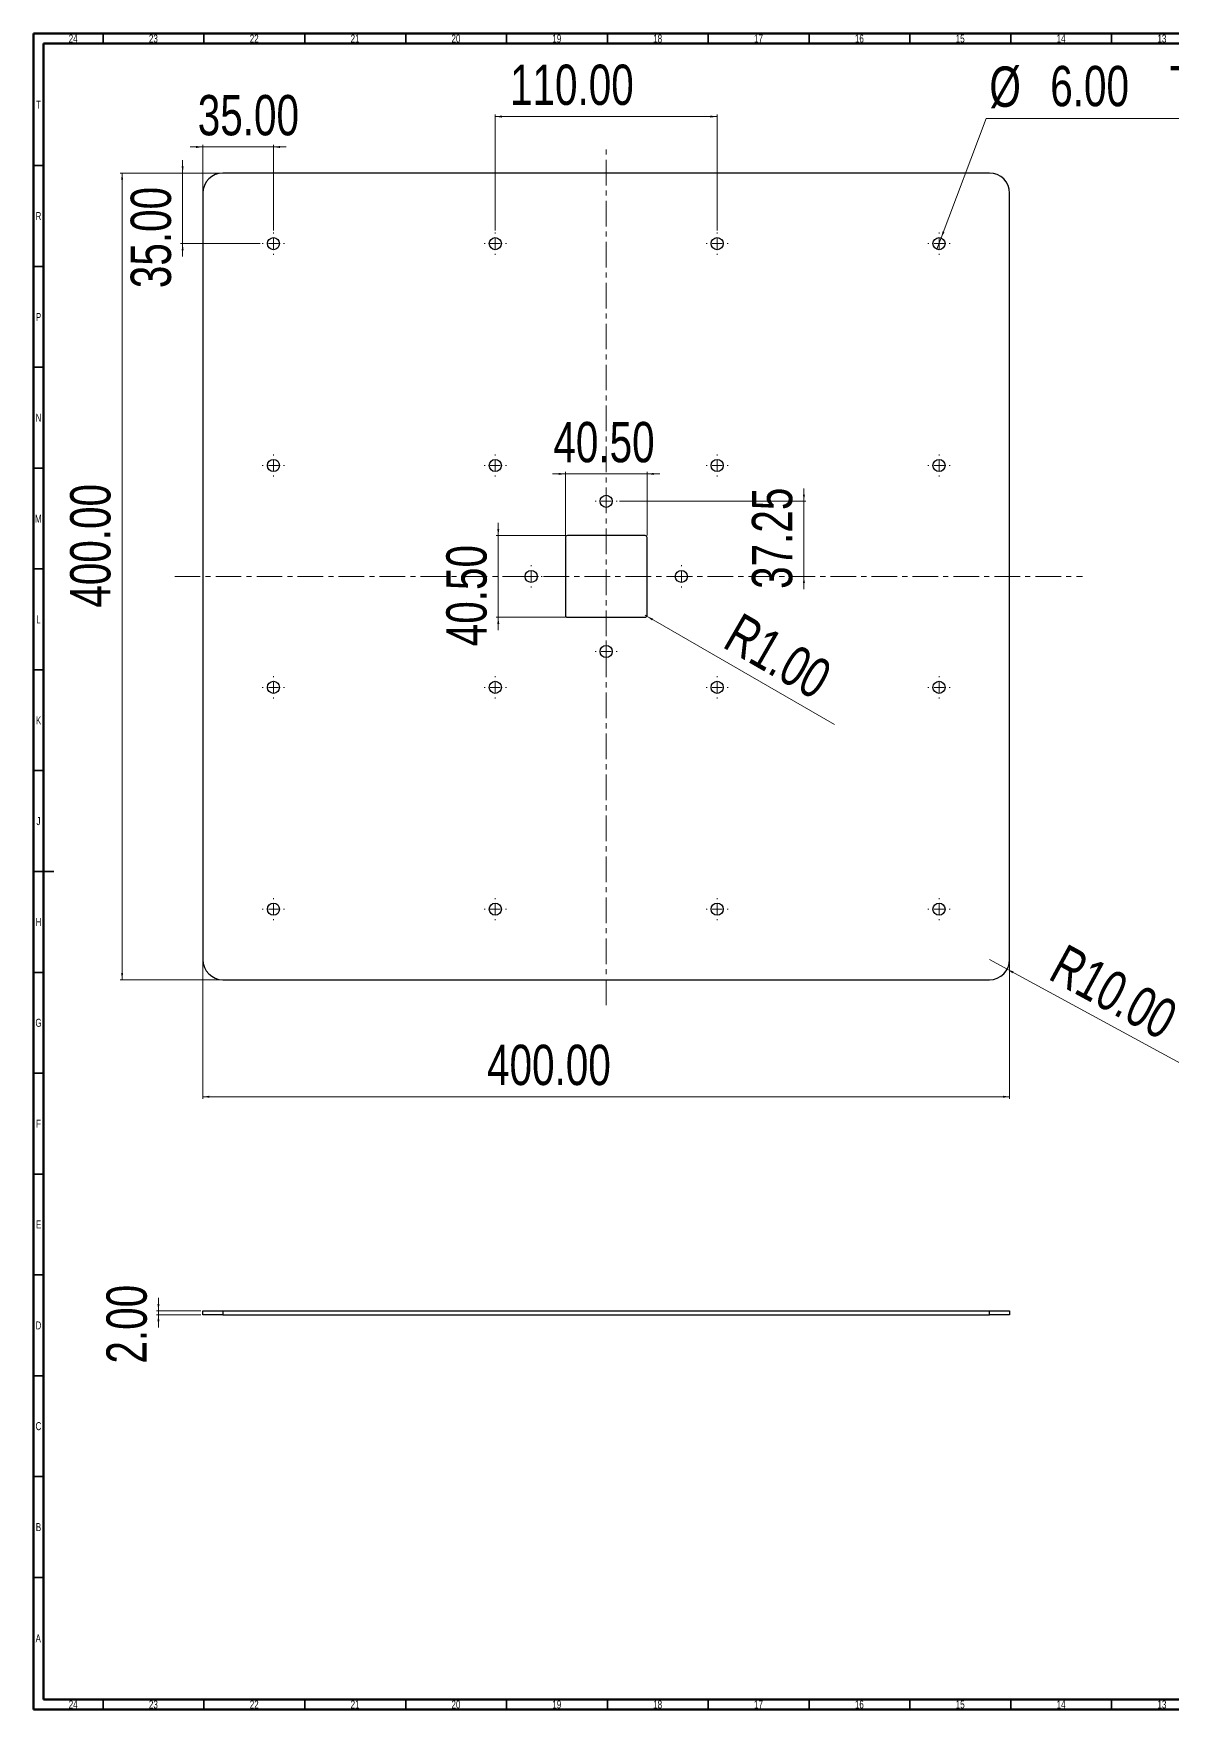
# Model space of a CAD drawing. Header units: millimetres. Extents: x 15 to 1184, y 5 to 836.
# Drawn here: x 15 to 580, y 5 to 836 of the extents above; entities that cross this region are included whole.
import ezdxf

# ---------------------------------------------------------------- set-up
doc = ezdxf.new("R2010")
doc.units = ezdxf.units.MM
doc.linetypes.add('CENTERX2', pattern=[20.32, 12.7, -2.54, 2.54, -2.54])
doc.styles.add('SLDTEXTSTYLE0', font='TXT', dxfattribs={"width": 0.75})
doc.dimstyles.new('SLDDIMSTYLE0', dxfattribs={"dimtxt": 20, "dimasz": 3.302, "dimexe": 0, "dimexo": 0.0625, "dimgap": 5, "dimtad": 1, "dimrnd": 1e-09, "dimzin": 4, "dimdsep": 46, "dimtxsty": 'SLDTEXTSTYLE0', "dimsah": 1, "dimcen": 0.09, "dimadec": 0, "dimazin": 1, "dimtfac": 1, "dimtmove": 0, "dimatfit": 0, "dimfxl": 0, "dimfrac": 2, "dimtolj": 1, "dimtzin": 12, "dimarcsym": 0})
doc.dimstyles.new('SLDDIMSTYLE1', dxfattribs={"dimtxt": 20, "dimasz": 3.302, "dimexe": 0, "dimexo": 0.0625, "dimgap": 5, "dimtad": 1, "dimrnd": 1e-09, "dimzin": 4, "dimdsep": 46, "dimtxsty": 'SLDTEXTSTYLE0', "dimsah": 1, "dimcen": 0.09, "dimadec": 0, "dimazin": 1, "dimtfac": 1, "dimtofl": 0, "dimtmove": 0, "dimatfit": 3, "dimfxl": 0, "dimfrac": 2, "dimtolj": 1, "dimtzin": 12, "dimarcsym": 0})
doc.dimstyles.new('SLDDIMSTYLE2', dxfattribs={"dimtxt": 20, "dimasz": 3.302, "dimexe": 0, "dimexo": 0.0625, "dimgap": 5, "dimtad": 1, "dimrnd": 1e-09, "dimzin": 4, "dimdsep": 46, "dimtxsty": 'SLDTEXTSTYLE0', "dimsah": 1, "dimcen": 0, "dimadec": 0, "dimazin": 1, "dimtfac": 1, "dimtofl": 0, "dimtmove": 0, "dimatfit": 3, "dimfxl": 0, "dimfrac": 2, "dimtolj": 1, "dimtzin": 12, "dimarcsym": 0})
doc.dimstyles.new('SLDDIMSTYLE3', dxfattribs={"dimtxt": 20, "dimasz": 3.302, "dimexe": 0, "dimexo": 0.0625, "dimgap": 5, "dimtad": 0, "dimtih": 1, "dimtoh": 1, "dimrnd": 1e-09, "dimzin": 4, "dimdsep": 46, "dimtxsty": 'SLDTEXTSTYLE0', "dimblk1": 'NONE', "dimsah": 1, "dimcen": 0, "dimadec": 0, "dimazin": 1, "dimtfac": 1, "dimtmove": 0, "dimatfit": 3, "dimldrblk": 'NONE', "dimfxl": 0, "dimfrac": 2, "dimtolj": 1, "dimtzin": 12, "dimarcsym": 0})
doc.dimstyles.new('SLDDIMSTYLE4', dxfattribs={"dimtxt": 20, "dimasz": 3.302, "dimexe": 0, "dimexo": 0.0625, "dimgap": 5, "dimtad": 1, "dimrnd": 1e-09, "dimzin": 12, "dimdsep": 46, "dimtxsty": 'SLDTEXTSTYLE0', "dimsah": 1, "dimcen": 0.09, "dimadec": 0, "dimazin": 3, "dimtfac": 1, "dimtmove": 0, "dimatfit": 0, "dimfxl": 0, "dimfrac": 2, "dimtolj": 1, "dimtzin": 12, "dimarcsym": 0})

# ---------------------------------------------------------------- blocks, each defined once
blk = doc.blocks.new('_D')
at = {"color": 7, "linetype": 'Continuous', "lineweight": 0}
for p, q in [((76.93, 202.74), (76.93, 209.09)), ((97.93, 202.74), (75.93, 202.74)), ((97.93, 200.74), (75.93, 200.74)), ((76.93, 202.74), (76.93, 200.74)), ((76.93, 200.74), (76.93, 194.39))]:
    blk.add_line(p, q, dxfattribs=at)
at = {"color": 7, "linetype": 'Continuous', "lineweight": 18}
for points in [[(76.93, 202.74), (77.43, 206.05), (76.42, 206.05)], [(76.93, 200.74), (76.42, 197.44), (77.43, 197.44)]]:
    blk.add_solid(points, dxfattribs=at)
at = {"color": 7, "linetype": 'Continuous', "lineweight": 18, "insert": (51.15, 176.51), "char_height": 20, "attachment_point": 1, "rotation": 90, "style": 'SLDTEXTSTYLE0'}
blk.add_mtext('2.00', dxfattribs=at)
blk = doc.blocks.new('_D_1')
at = {"color": 7, "linetype": 'Continuous', "lineweight": 0}
for p, q in [((107.93, 766.82), (57.93, 766.82)), ((58.93, 766.82), (58.93, 366.82)), ((107.93, 366.82), (57.93, 366.82))]:
    blk.add_line(p, q, dxfattribs=at)
at = {"color": 7, "linetype": 'Continuous', "lineweight": 18}
for points in [[(58.93, 766.82), (58.42, 763.51), (59.43, 763.51)], [(58.93, 366.82), (59.43, 370.12), (58.42, 370.12)]]:
    blk.add_solid(points, dxfattribs=at)
at = {"color": 7, "linetype": 'Continuous', "lineweight": 18, "insert": (33.15, 551.3), "char_height": 20, "attachment_point": 1, "rotation": 90, "style": 'SLDTEXTSTYLE0'}
blk.add_mtext('400.00', dxfattribs=at)
blk = doc.blocks.new('_D_2')
at = {"color": 7, "linetype": 'Continuous', "lineweight": 0}
for p, q in [((98.93, 375.82), (98.93, 307.82)), ((498.93, 375.82), (498.93, 307.82)), ((98.93, 308.82), (498.93, 308.82))]:
    blk.add_line(p, q, dxfattribs=at)
at = {"color": 7, "linetype": 'Continuous', "lineweight": 18}
for points in [[(98.93, 308.82), (102.23, 308.31), (102.23, 309.32)], [(498.93, 308.82), (495.62, 309.32), (495.62, 308.31)]]:
    blk.add_solid(points, dxfattribs=at)
at = {"color": 7, "linetype": 'Continuous', "lineweight": 18, "insert": (239.85, 334.6), "char_height": 20, "attachment_point": 1, "style": 'SLDTEXTSTYLE0'}
blk.add_mtext('400.00', dxfattribs=at)
blk = doc.blocks.new('_D_3')
at = {"color": 7, "linetype": 'Continuous', "lineweight": 0}
for q in [(488.93, 376.82), (587.43, 323.24)]:
    blk.add_line((497.71, 372.04), q, dxfattribs=at)
at = {"color": 7, "linetype": 'Continuous', "lineweight": 18}
blk.add_solid([(497.71, 372.04), (500.37, 370.01), (500.86, 370.91)], dxfattribs=at)
at = {"color": 7, "linetype": 'Continuous', "lineweight": 18, "insert": (526.93, 385.08), "char_height": 20, "attachment_point": 1, "rotation": 331.46, "style": 'SLDTEXTSTYLE0'}
blk.add_mtext('R10.00', dxfattribs=at)
blk = doc.blocks.new('_D_4')
at = {"color": 7, "linetype": 'Continuous', "lineweight": 0}
for p, q in [((98.93, 779.74), (92.58, 779.74)), ((98.93, 757.82), (98.93, 780.74)), ((133.93, 779.74), (98.93, 779.74)), ((133.93, 738.32), (133.93, 780.74)), ((133.93, 779.74), (140.28, 779.74))]:
    blk.add_line(p, q, dxfattribs=at)
at = {"color": 7, "linetype": 'Continuous', "lineweight": 18}
for points in [[(98.93, 779.74), (95.62, 780.25), (95.62, 779.23)], [(133.93, 779.74), (137.23, 779.23), (137.23, 780.25)]]:
    blk.add_solid(points, dxfattribs=at)
at = {"color": 7, "linetype": 'Continuous', "lineweight": 18, "insert": (96.43, 805.52), "char_height": 20, "attachment_point": 1, "style": 'SLDTEXTSTYLE0'}
blk.add_mtext('35.00', dxfattribs=at)
blk = doc.blocks.new('_D_5')
at = {"color": 7, "linetype": 'Continuous', "lineweight": 0}
for p, q in [((88.93, 766.82), (88.93, 773.17)), ((107.93, 766.82), (87.93, 766.82)), ((88.93, 731.82), (88.93, 766.82)), ((127.43, 731.82), (87.93, 731.82)), ((88.93, 731.82), (88.93, 725.47))]:
    blk.add_line(p, q, dxfattribs=at)
at = {"color": 7, "linetype": 'Continuous', "lineweight": 18}
for points in [[(88.93, 766.82), (89.43, 770.12), (88.42, 770.12)], [(88.93, 731.82), (88.42, 728.51), (89.43, 728.51)]]:
    blk.add_solid(points, dxfattribs=at)
at = {"color": 7, "linetype": 'Continuous', "lineweight": 18, "insert": (63.15, 709.74), "char_height": 20, "attachment_point": 1, "rotation": 90, "style": 'SLDTEXTSTYLE0'}
blk.add_mtext('35.00', dxfattribs=at)
blk = doc.blocks.new('_D_6')
at = {"color": 7, "linetype": 'Continuous', "lineweight": 0}
for p, q in [((243.93, 738.32), (243.93, 795.82)), ((243.93, 794.82), (353.93, 794.82)), ((353.93, 738.32), (353.93, 795.82))]:
    blk.add_line(p, q, dxfattribs=at)
at = {"color": 7, "linetype": 'Continuous', "lineweight": 18}
for points in [[(243.93, 794.82), (247.23, 794.31), (247.23, 795.32)], [(353.93, 794.82), (350.62, 795.32), (350.62, 794.31)]]:
    blk.add_solid(points, dxfattribs=at)
at = {"color": 7, "linetype": 'Continuous', "lineweight": 18, "insert": (251.22, 820.6), "char_height": 20, "attachment_point": 1, "style": 'SLDTEXTSTYLE0'}
blk.add_mtext('110.00', dxfattribs=at)
blk = doc.blocks.new('_D_7')
at = {"color": 7, "linetype": 'Continuous', "lineweight": 0}
for p, q in [((464.98, 734.62), (487.31, 793.86)), ((487.31, 793.86), (641.43, 793.86)), ((462.87, 729.01), (464.98, 734.62))]:
    blk.add_line(p, q, dxfattribs=at)
at = {"color": 7, "linetype": 'Continuous', "lineweight": 18}
blk.add_solid([(464.98, 734.62), (466.62, 737.53), (465.67, 737.89)], dxfattribs=at)
at = {"color": 7, "linetype": 'Continuous', "lineweight": 18, "char_height": 20, "attachment_point": 1, "style": 'SLDTEXTSTYLE0'}
for s, insert in [('%%c', (488.9, 819.65)), ('6.00', (519.06, 819.95)), ('THRU', (578.29, 819.95))]:
    blk.add_mtext(s, dxfattribs=dict(at, insert=insert))
blk = doc.blocks.new('_None')
blk = doc.blocks.new('_D_8')
at = {"color": 7, "linetype": 'Continuous', "lineweight": 0}
for q in [(318.18, 547.57), (412.03, 493.38)]:
    blk.add_line((319.04, 547.07), q, dxfattribs=at)
at = {"color": 7, "linetype": 'Continuous', "lineweight": 18}
blk.add_solid([(319.04, 547.07), (321.65, 544.98), (322.16, 545.86)], dxfattribs=at)
at = {"color": 7, "linetype": 'Continuous', "lineweight": 18, "insert": (365.93, 549.38), "char_height": 20, "attachment_point": 1, "rotation": 330, "style": 'SLDTEXTSTYLE0'}
blk.add_mtext('R1.00', dxfattribs=at)
blk = doc.blocks.new('_D_9')
at = {"color": 7, "linetype": 'Continuous', "lineweight": 0}
for p, q in [((278.68, 617.64), (272.33, 617.64)), ((278.68, 587.07), (278.68, 618.64)), ((278.68, 617.64), (319.18, 617.64)), ((319.18, 587.07), (319.18, 618.64)), ((319.18, 617.64), (325.53, 617.64))]:
    blk.add_line(p, q, dxfattribs=at)
at = {"color": 7, "linetype": 'Continuous', "lineweight": 18}
for points in [[(278.68, 617.64), (275.37, 618.15), (275.37, 617.13)], [(319.18, 617.64), (322.48, 617.13), (322.48, 618.15)]]:
    blk.add_solid(points, dxfattribs=at)
at = {"color": 7, "linetype": 'Continuous', "lineweight": 18, "insert": (272.72, 643.42), "char_height": 20, "attachment_point": 1, "style": 'SLDTEXTSTYLE0'}
blk.add_mtext('40.50', dxfattribs=at)
blk = doc.blocks.new('_D_10')
at = {"color": 7, "linetype": 'Continuous', "lineweight": 0}
for p, q in [((245.4, 587.07), (245.4, 593.42)), ((278.68, 587.07), (244.4, 587.07)), ((245.4, 587.07), (245.4, 546.57)), ((278.68, 546.57), (244.4, 546.57)), ((245.4, 546.57), (245.4, 540.22))]:
    blk.add_line(p, q, dxfattribs=at)
at = {"color": 7, "linetype": 'Continuous', "lineweight": 18}
for points in [[(245.4, 587.07), (245.91, 590.37), (244.89, 590.37)], [(245.4, 546.57), (244.89, 543.26), (245.91, 543.26)]]:
    blk.add_solid(points, dxfattribs=at)
at = {"color": 7, "linetype": 'Continuous', "lineweight": 18, "insert": (219.62, 532.19), "char_height": 20, "attachment_point": 1, "rotation": 90, "style": 'SLDTEXTSTYLE0'}
blk.add_mtext('40.50', dxfattribs=at)
blk = doc.blocks.new('_D_11')
at = {"color": 7, "linetype": 'Continuous', "lineweight": 0}
for p, q in [((396.93, 604.07), (396.93, 610.42)), ((305.43, 604.07), (397.93, 604.07)), ((396.93, 604.07), (396.93, 566.82)), ((396.93, 566.82), (396.93, 560.47))]:
    blk.add_line(p, q, dxfattribs=at)
at = {"color": 7, "linetype": 'Continuous', "lineweight": 18}
for points in [[(396.93, 604.07), (397.44, 607.37), (396.42, 607.37)], [(396.93, 566.82), (396.42, 563.51), (397.44, 563.51)]]:
    blk.add_solid(points, dxfattribs=at)
at = {"color": 7, "linetype": 'Continuous', "lineweight": 18, "insert": (371.15, 560.63), "char_height": 20, "attachment_point": 1, "rotation": 90, "style": 'SLDTEXTSTYLE0'}
blk.add_mtext('37.25', dxfattribs=at)
blk = doc.blocks.new('SW_CENTERMARKSYMBOL_0')
at = {"color": 0, "linetype": 'Continuous', "lineweight": 18}
for p, q in [((-5, 0), (-5.5, 0)), ((0, 0), (-2.5, 0)), ((0, 5), (0, 5.5)), ((0, 0), (0, 2.5)), ((0, 0), (0, -2.5)), ((0, 0), (2.5, 0)), ((5, 0), (5.5, 0)), ((0, -5), (0, -5.5))]:
    blk.add_line(p, q, dxfattribs=at)
blk = doc.blocks.new('SW_CENTERMARKSYMBOL_1')
at = {"color": 0, "linetype": 'Continuous', "lineweight": 18}
for p, q in [((-5, 0), (-5.5, 0)), ((0, 0), (-2.5, 0)), ((0, 5), (0, 5.5)), ((0, 0), (0, 2.5)), ((0, 0), (0, -2.5)), ((0, 0), (2.5, 0)), ((5, 0), (5.5, 0)), ((0, -5), (0, -5.5))]:
    blk.add_line(p, q, dxfattribs=at)
blk = doc.blocks.new('SW_CENTERMARKSYMBOL_2')
at = {"color": 0, "linetype": 'Continuous', "lineweight": 18}
for p, q in [((-5, 0), (-5.5, 0)), ((0, 0), (-2.5, 0)), ((0, 5), (0, 5.5)), ((0, 0), (0, 2.5)), ((0, 0), (0, -2.5)), ((0, 0), (2.5, 0)), ((5, 0), (5.5, 0)), ((0, -5), (0, -5.5))]:
    blk.add_line(p, q, dxfattribs=at)
blk = doc.blocks.new('SW_CENTERMARKSYMBOL_3')
at = {"color": 0, "linetype": 'Continuous', "lineweight": 18}
for p, q in [((-5, 0), (-5.5, 0)), ((0, 0), (-2.5, 0)), ((0, 5), (0, 5.5)), ((0, 0), (0, 2.5)), ((0, 0), (0, -2.5)), ((0, 0), (2.5, 0)), ((5, 0), (5.5, 0)), ((0, -5), (0, -5.5))]:
    blk.add_line(p, q, dxfattribs=at)
blk = doc.blocks.new('SW_CENTERMARKSYMBOL_4')
at = {"color": 0, "linetype": 'Continuous', "lineweight": 18}
for p, q in [((-5, 0), (-5.5, 0)), ((0, 0), (-2.5, 0)), ((0, 5), (0, 5.5)), ((0, 0), (0, 2.5)), ((0, 0), (0, -2.5)), ((0, 0), (2.5, 0)), ((5, 0), (5.5, 0)), ((0, -5), (0, -5.5))]:
    blk.add_line(p, q, dxfattribs=at)
blk = doc.blocks.new('SW_CENTERMARKSYMBOL_5')
at = {"color": 0, "linetype": 'Continuous', "lineweight": 18}
for p, q in [((-5, 0), (-5.5, 0)), ((0, 0), (-2.5, 0)), ((0, 5), (0, 5.5)), ((0, 0), (0, 2.5)), ((0, 0), (0, -2.5)), ((0, 0), (2.5, 0)), ((5, 0), (5.5, 0)), ((0, -5), (0, -5.5))]:
    blk.add_line(p, q, dxfattribs=at)
blk = doc.blocks.new('SW_CENTERMARKSYMBOL_6')
at = {"color": 0, "linetype": 'Continuous', "lineweight": 18}
for p, q in [((-5, 0), (-5.5, 0)), ((0, 0), (-2.5, 0)), ((0, 5), (0, 5.5)), ((0, 0), (0, 2.5)), ((0, 0), (0, -2.5)), ((0, 0), (2.5, 0)), ((5, 0), (5.5, 0)), ((0, -5), (0, -5.5))]:
    blk.add_line(p, q, dxfattribs=at)
blk = doc.blocks.new('SW_CENTERMARKSYMBOL_7')
at = {"color": 0, "linetype": 'Continuous', "lineweight": 18}
for p, q in [((-5, 0), (-5.5, 0)), ((0, 0), (-2.5, 0)), ((0, 5), (0, 5.5)), ((0, 0), (0, 2.5)), ((0, 0), (0, -2.5)), ((0, 0), (2.5, 0)), ((5, 0), (5.5, 0)), ((0, -5), (0, -5.5))]:
    blk.add_line(p, q, dxfattribs=at)
blk = doc.blocks.new('SW_CENTERMARKSYMBOL_8')
at = {"color": 0, "linetype": 'Continuous', "lineweight": 18}
for p, q in [((-5, 0), (-5.5, 0)), ((0, 0), (-2.5, 0)), ((0, 5), (0, 5.5)), ((0, 0), (0, 2.5)), ((0, 0), (0, -2.5)), ((0, 0), (2.5, 0)), ((5, 0), (5.5, 0)), ((0, -5), (0, -5.5))]:
    blk.add_line(p, q, dxfattribs=at)
blk = doc.blocks.new('SW_CENTERMARKSYMBOL_9')
at = {"color": 0, "linetype": 'Continuous', "lineweight": 18}
for p, q in [((-5, 0), (-5.5, 0)), ((0, 0), (-2.5, 0)), ((0, 5), (0, 5.5)), ((0, 0), (0, 2.5)), ((0, 0), (0, -2.5)), ((0, 0), (2.5, 0)), ((5, 0), (5.5, 0)), ((0, -5), (0, -5.5))]:
    blk.add_line(p, q, dxfattribs=at)
blk = doc.blocks.new('SW_CENTERMARKSYMBOL_10')
at = {"color": 0, "linetype": 'Continuous', "lineweight": 18}
for p, q in [((-5, 0), (-5.5, 0)), ((0, 0), (-2.5, 0)), ((0, 5), (0, 5.5)), ((0, 0), (0, 2.5)), ((0, 0), (0, -2.5)), ((0, 0), (2.5, 0)), ((5, 0), (5.5, 0)), ((0, -5), (0, -5.5))]:
    blk.add_line(p, q, dxfattribs=at)
blk = doc.blocks.new('SW_CENTERMARKSYMBOL_11')
at = {"color": 0, "linetype": 'Continuous', "lineweight": 18}
for p, q in [((-5, 0), (-5.5, 0)), ((0, 0), (-2.5, 0)), ((0, 5), (0, 5.5)), ((0, 0), (0, 2.5)), ((0, 0), (0, -2.5)), ((0, 0), (2.5, 0)), ((5, 0), (5.5, 0)), ((0, -5), (0, -5.5))]:
    blk.add_line(p, q, dxfattribs=at)
blk = doc.blocks.new('SW_CENTERMARKSYMBOL_12')
at = {"color": 0, "linetype": 'Continuous', "lineweight": 18}
for p, q in [((-5, 0), (-5.5, 0)), ((0, 0), (-2.5, 0)), ((0, 5), (0, 5.5)), ((0, 0), (0, 2.5)), ((0, 0), (0, -2.5)), ((0, 0), (2.5, 0)), ((5, 0), (5.5, 0)), ((0, -5), (0, -5.5))]:
    blk.add_line(p, q, dxfattribs=at)
blk = doc.blocks.new('SW_CENTERMARKSYMBOL_13')
at = {"color": 0, "linetype": 'Continuous', "lineweight": 18}
for p, q in [((-5, 0), (-5.5, 0)), ((0, 0), (-2.5, 0)), ((0, 5), (0, 5.5)), ((0, 0), (0, 2.5)), ((0, 0), (0, -2.5)), ((0, 0), (2.5, 0)), ((5, 0), (5.5, 0)), ((0, -5), (0, -5.5))]:
    blk.add_line(p, q, dxfattribs=at)
blk = doc.blocks.new('SW_CENTERMARKSYMBOL_14')
at = {"color": 0, "linetype": 'Continuous', "lineweight": 18}
for p, q in [((-5, 0), (-5.5, 0)), ((0, 0), (-2.5, 0)), ((0, 5), (0, 5.5)), ((0, 0), (0, 2.5)), ((0, 0), (0, -2.5)), ((0, 0), (2.5, 0)), ((5, 0), (5.5, 0)), ((0, -5), (0, -5.5))]:
    blk.add_line(p, q, dxfattribs=at)
blk = doc.blocks.new('SW_CENTERMARKSYMBOL_15')
at = {"color": 0, "linetype": 'Continuous', "lineweight": 18}
for p, q in [((-5, 0), (-5.5, 0)), ((0, 0), (-2.5, 0)), ((0, 5), (0, 5.5)), ((0, 0), (0, 2.5)), ((0, 0), (0, -2.5)), ((0, 0), (2.5, 0)), ((5, 0), (5.5, 0)), ((0, -5), (0, -5.5))]:
    blk.add_line(p, q, dxfattribs=at)
blk = doc.blocks.new('SW_CENTERMARKSYMBOL_16')
at = {"color": 0, "linetype": 'Continuous', "lineweight": 18}
for p, q in [((-5, 0), (-5.5, 0)), ((0, 0), (-2.5, 0)), ((0, 5), (0, 5.5)), ((0, 0), (0, 2.5)), ((0, 0), (0, -2.5)), ((0, 0), (2.5, 0)), ((5, 0), (5.5, 0)), ((0, -5), (0, -5.5))]:
    blk.add_line(p, q, dxfattribs=at)
blk = doc.blocks.new('SW_CENTERMARKSYMBOL_17')
at = {"color": 0, "linetype": 'Continuous', "lineweight": 18}
for p, q in [((-5, 0), (-5.5, 0)), ((0, 0), (-2.5, 0)), ((0, 5), (0, 5.5)), ((0, 0), (0, 2.5)), ((0, 0), (0, -2.5)), ((0, 0), (2.5, 0)), ((5, 0), (5.5, 0)), ((0, -5), (0, -5.5))]:
    blk.add_line(p, q, dxfattribs=at)
blk = doc.blocks.new('SW_CENTERMARKSYMBOL_18')
at = {"color": 0, "linetype": 'Continuous', "lineweight": 18}
for p, q in [((-5, 0), (-5.5, 0)), ((0, 0), (-2.5, 0)), ((0, 5), (0, 5.5)), ((0, 0), (0, 2.5)), ((0, 0), (0, -2.5)), ((0, 0), (2.5, 0)), ((5, 0), (5.5, 0)), ((0, -5), (0, -5.5))]:
    blk.add_line(p, q, dxfattribs=at)
blk = doc.blocks.new('SW_CENTERMARKSYMBOL_19')
at = {"color": 0, "linetype": 'Continuous', "lineweight": 18}
for p, q in [((-5, 0), (-5.5, 0)), ((0, 0), (-2.5, 0)), ((0, 5), (0, 5.5)), ((0, 0), (0, 2.5)), ((0, 0), (0, -2.5)), ((0, 0), (2.5, 0)), ((5, 0), (5.5, 0)), ((0, -5), (0, -5.5))]:
    blk.add_line(p, q, dxfattribs=at)

msp = doc.modelspace()

# ---------------------------------------------------------------- linework, layer by layer
at = {"color": 7, "linetype": 'Continuous', "lineweight": 70}
for p, q in [((15, 5), (15, 836)), ((15, 836), (1184, 836)), ((20, 10), (20, 831)), ((20, 831), (1179, 831)), ((1179, 10), (20, 10)), ((1184, 5), (15, 5))]:
    msp.add_line(p, q, dxfattribs=at)
at = {"color": 7, "linetype": 'Continuous', "lineweight": 35}
for p, q in [((49.5, 831), (49.5, 836)), ((99.5, 831), (99.5, 836)), ((149.5, 831), (149.5, 836)), ((199.5, 831), (199.5, 836)), ((249.5, 831), (249.5, 836)), ((299.5, 831), (299.5, 836)), ((349.5, 831), (349.5, 836)), ((399.5, 831), (399.5, 836)), ((449.5, 831), (449.5, 836)), ((499.5, 831), (499.5, 836)), ((549.5, 831), (549.5, 836)), ((20, 770.5), (15, 770.5)), ((20, 720.5), (15, 720.5)), ((20, 670.5), (15, 670.5)), ((20, 620.5), (15, 620.5)), ((20, 570.5), (15, 570.5)), ((20, 520.5), (15, 520.5)), ((20, 470.5), (15, 470.5)), ((15, 420.5), (25, 420.5)), ((20, 420.5), (15, 420.5)), ((20, 370.5), (15, 370.5)), ((20, 320.5), (15, 320.5)), ((20, 270.5), (15, 270.5)), ((20, 220.5), (15, 220.5)), ((20, 170.5), (15, 170.5)), ((20, 120.5), (15, 120.5)), ((20, 70.5), (15, 70.5)), ((49.5, 10), (49.5, 5)), ((99.5, 10), (99.5, 5)), ((149.5, 10), (149.5, 5)), ((199.5, 10), (199.5, 5)), ((249.5, 10), (249.5, 5)), ((299.5, 10), (299.5, 5)), ((349.5, 10), (349.5, 5)), ((399.5, 10), (399.5, 5)), ((449.5, 10), (449.5, 5)), ((499.5, 10), (499.5, 5)), ((549.5, 10), (549.5, 5))]:
    msp.add_line(p, q, dxfattribs=at)
at = {"color": 7, "linetype": 'CENTERX2', "lineweight": 18}
for p, q in [((298.927, 354.297), (298.927, 778.861)), ((84.988, 566.816), (535.021, 566.816))]:
    msp.add_line(p, q, dxfattribs=at)
at = {"color": 7, "linetype": 'Continuous', "lineweight": 25}
for p, q in [((488.927, 766.816), (108.927, 766.816)), ((98.927, 756.816), (98.927, 376.816)), ((498.927, 376.816), (498.927, 756.816)), ((278.677, 586.066), (278.677, 547.566)), ((318.177, 587.066), (279.677, 587.066)), ((319.177, 547.566), (319.177, 586.066)), ((279.677, 546.566), (318.177, 546.566)), ((108.927, 366.816), (488.927, 366.816)), ((98.927, 200.743), (98.927, 202.743)), ((98.927, 202.743), (108.927, 202.743)), ((108.927, 200.743), (98.927, 200.743)), ((108.927, 202.743), (108.927, 200.743)), ((108.927, 202.743), (488.927, 202.743)), ((108.927, 200.743), (488.927, 200.743)), ((488.927, 200.743), (488.927, 202.743)), ((488.927, 202.743), (498.927, 202.743)), ((498.927, 200.743), (488.927, 200.743)), ((498.927, 202.743), (498.927, 200.743))]:
    msp.add_line(p, q, dxfattribs=at)
for centre in [(133.927, 731.816), (243.927, 731.816), (353.927, 731.816), (463.927, 731.816), (133.927, 621.816), (243.927, 621.816), (353.927, 621.816), (463.927, 621.816), (298.927, 604.066), (261.677, 566.816), (336.177, 566.816), (298.927, 529.566), (133.927, 511.816), (243.927, 511.816), (353.927, 511.816), (463.927, 511.816), (133.927, 401.816), (243.927, 401.816), (353.927, 401.816), (463.927, 401.816)]:
    msp.add_circle(centre, 3, dxfattribs=at)
for centre, radius, start, end in [((108.927, 756.816), 10, 90, 180), ((488.927, 756.816), 10, 0, 90), ((279.677, 586.066), 1, 90, 180), ((318.177, 586.066), 1, 0, 90), ((279.677, 547.566), 1, 180, 270), ((318.177, 547.566), 1, 270, 0), ((108.927, 376.816), 10, 180, 270), ((488.927, 376.816), 10, 270, 0)]:
    msp.add_arc(centre, radius, start, end, dxfattribs=at)

# ---------------------------------------------------------------- block references
at = {"color": 7, "linetype": 'Continuous', "lineweight": 0}
for name, p in [('SW_CENTERMARKSYMBOL_4', (133.927, 731.816)), ('SW_CENTERMARKSYMBOL_15', (243.927, 731.816)), ('SW_CENTERMARKSYMBOL_14', (353.927, 731.816)), ('SW_CENTERMARKSYMBOL_13', (463.927, 731.816)), ('SW_CENTERMARKSYMBOL_7', (133.927, 621.816)), ('SW_CENTERMARKSYMBOL_12', (243.927, 621.816)), ('SW_CENTERMARKSYMBOL_16', (353.927, 621.816)), ('SW_CENTERMARKSYMBOL_17', (463.927, 621.816)), ('SW_CENTERMARKSYMBOL_2', (298.927, 604.066)), ('SW_CENTERMARKSYMBOL_3', (261.677, 566.816)), ('SW_CENTERMARKSYMBOL_1', (336.177, 566.816)), ('SW_CENTERMARKSYMBOL_0', (298.927, 529.566)), ('SW_CENTERMARKSYMBOL_6', (133.927, 511.816)), ('SW_CENTERMARKSYMBOL_18', (243.927, 511.816)), ('SW_CENTERMARKSYMBOL_19', (353.927, 511.816)), ('SW_CENTERMARKSYMBOL_8', (463.927, 511.816)), ('SW_CENTERMARKSYMBOL_5', (133.927, 401.816)), ('SW_CENTERMARKSYMBOL_9', (243.927, 401.816)), ('SW_CENTERMARKSYMBOL_10', (353.927, 401.816)), ('SW_CENTERMARKSYMBOL_11', (463.927, 401.816))]:
    msp.add_blockref(name, p, dxfattribs=at)

# ---------------------------------------------------------------- texts
at = {"color": 7, "linetype": 'Continuous', "lineweight": 0, "attachment_point": 2, "style": 'SLDTEXTSTYLE0'}
for s, insert, char_height in [('24', (34.67, 835.474), 3.9687), ('23', (74.42, 835.474), 3.9687), ('22', (124.42, 835.474), 3.9687), ('21', (174.42, 835.474), 3.9687), ('20', (224.42, 835.474), 3.9687), ('19', (274.42, 835.474), 3.9687), ('18', (324.42, 835.474), 3.9687), ('17', (374.42, 835.474), 3.9687), ('16', (424.42, 835.474), 3.9687), ('15', (474.42, 835.474), 3.9687), ('14', (524.42, 835.474), 3.9687), ('13', (574.42, 835.474), 3.9687), ('T', (17.488, 802.724), 3.969), ('R', (17.444, 747.474), 3.969), ('P', (17.485, 697.418), 3.969), ('N', (17.464, 647.474), 3.969), ('M', (17.362, 597.418), 3.969), ('L', (17.455, 547.474), 3.969), ('K', (17.489, 497.418), 3.969), ('J', (17.465, 447.474), 3.969), ('H', (17.49, 397.418), 3.969), ('G', (17.487, 347.474), 3.969), ('F', (17.458, 297.418), 3.969), ('E', (17.508, 247.474), 3.969), ('D', (17.453, 197.418), 3.969), ('C', (17.459, 147.474), 3.969), ('B', (17.471, 97.418), 3.969), ('A', (17.34, 42.224), 3.969), ('24', (34.67, 9.474), 3.9687), ('23', (74.42, 9.474), 3.9687), ('22', (124.42, 9.474), 3.9687), ('21', (174.42, 9.474), 3.9687), ('20', (224.42, 9.474), 3.9687), ('19', (274.42, 9.474), 3.9687), ('18', (324.42, 9.474), 3.9687), ('17', (374.42, 9.474), 3.9687), ('16', (424.42, 9.474), 3.9687), ('15', (474.42, 9.474), 3.9687), ('14', (524.42, 9.474), 3.9687), ('13', (574.42, 9.474), 3.9687)]:
    msp.add_mtext(s, dxfattribs=dict(at, insert=insert, char_height=char_height))

# ---------------------------------------------------------------- dimensions: what is measured, and where the dimension line sits
at = {"color": 7, "linetype": 'Continuous', "lineweight": 18}
for base, p1, p2, dimstyle, picture, middle in [((353.927, 794.816), (243.927, 737.316), (353.927, 737.316), 'SLDDIMSTYLE1', '_D_6', (291.855, 794.816)), ((98.927, 779.741), (133.927, 737.316), (98.927, 756.816), 'SLDDIMSTYLE0', '_D_4', (129.683, 779.741)), ((319.177, 617.638), (278.677, 586.066), (319.177, 586.066), 'SLDDIMSTYLE0', '_D_9', (305.973, 617.638)), ((498.927, 308.816), (98.927, 376.816), (498.927, 376.816), 'SLDDIMSTYLE1', '_D_2', (280.488, 308.816))]:
    dim = msp.add_linear_dim(base=base, p1=p1, p2=p2, dimstyle=dimstyle, dxfattribs=at)
    dim.commit()
    dim.dimension.update_dxf_attribs({"geometry": picture, "text_midpoint": middle, "dimtype": 160})
dim = msp.add_diameter_dim_2p(p1=(462.869, 729.009), p2=(464.985, 734.624), text='<> THRU', dimstyle='SLDDIMSTYLE3', dxfattribs=at)
dim.commit()
dim.dimension.update_dxf_attribs({"geometry": '_D_7', "text_midpoint": (565.163, 809.892), "dimtype": 163})
for base, p1, p2, dimstyle, picture, middle in [((88.927, 766.816), (128.427, 731.816), (108.927, 766.816), 'SLDDIMSTYLE0', '_D_5', (88.927, 742.988)), ((58.927, 366.816), (108.927, 766.816), (108.927, 366.816), 'SLDDIMSTYLE1', '_D_1', (58.927, 591.94)), ((396.928, 566.816), (304.427, 604.066), (535.021, 566.816), 'SLDDIMSTYLE4', '_D_11', (396.928, 593.879)), ((245.402, 546.566), (279.677, 587.066), (279.677, 546.566), 'SLDDIMSTYLE0', '_D_10', (245.402, 565.436)), ((76.927, 200.743), (98.927, 202.743), (98.927, 200.743), 'SLDDIMSTYLE0', '_D', (76.927, 202.374))]:
    dim = msp.add_linear_dim(base=base, p1=p1, p2=p2, angle=90, dimstyle=dimstyle, dxfattribs=at)
    dim.commit()
    dim.dimension.update_dxf_attribs({"geometry": picture, "text_midpoint": middle, "dimtype": 160})
for center, mpoint, picture, middle in [((318.177, 547.566), (319.043, 547.066), '_D_8', (384.01, 509.558)), ((488.927, 376.816), (497.712, 372.039), '_D_3', (552.587, 342.194))]:
    dim = msp.add_radius_dim(center=center, mpoint=mpoint, dimstyle='SLDDIMSTYLE2', dxfattribs=at)
    dim.commit()
    dim.dimension.update_dxf_attribs({"geometry": picture, "text_midpoint": middle, "dimtype": 164})

doc.saveas('drawing.dxf')
